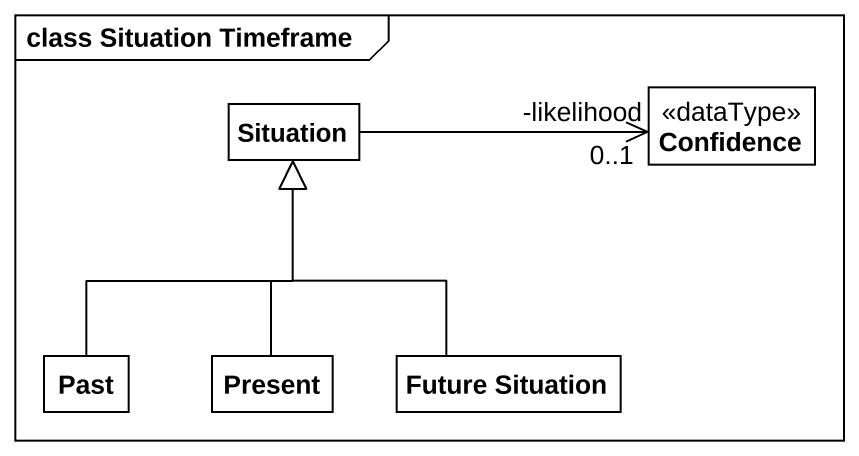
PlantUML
@startuml
mainframe class Situation Timeframe
hide circle
hide empty members
class Situation
class Confidence <<dataType>>
class Past
class Present
class "Future Situation" as Future_Situation
Situation -right-> "-likelihood\n0..1" Confidence
Past -up-|> Situation
Present -up-|> Situation
Future_Situation -up-|> Situation
@enduml
